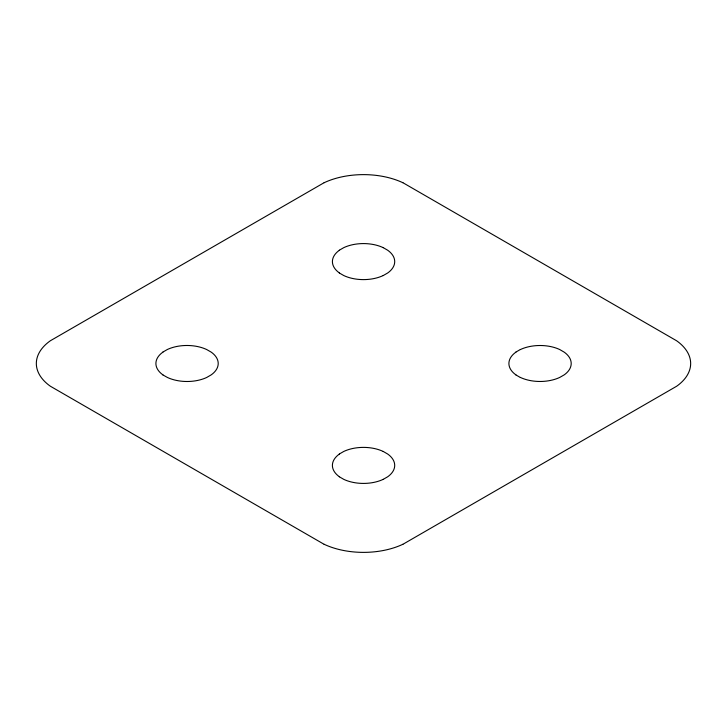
<?xml version="1.0" encoding="UTF-8"?>
<svg xmlns="http://www.w3.org/2000/svg" width="727" height="727" viewBox="0 0 727 727"><rect width="100%" height="100%" fill="white"/><g stroke="black" fill="none" stroke-linecap="round" stroke-linejoin="round"><path stroke-width="1.09" d="M162.793 352.132L167.301 349.523A31.143 17.984 0 0 1 206.741 349.569L211.203 352.132A31.143 17.984 0 0 1 211.194 374.868L206.695 377.477A31.143 17.984 0 0 1 167.374 377.44L162.803 374.868M339.291 250.224L343.807 247.625A31.143 17.984 0 0 1 383.238 247.662M339.3 454.03L343.807 451.431A31.143 17.984 0 0 1 383.229 451.467M515.797 352.132L520.305 349.523M324.115 182.704L50.345 340.763A62.295 35.968 0 0 0 50.372 386.228L324.115 544.305M383.193 275.569L387.709 272.97A31.143 17.984 0 0 0 387.691 250.242L383.193 247.625M383.193 479.375L387.7 476.767A31.143 17.984 0 0 0 387.691 454.039L383.193 451.431M402.885 544.305L676.655 386.237A62.295 35.968 0 0 0 676.628 340.781L402.885 182.695M520.305 377.467L515.797 374.868M339.3 272.97L343.816 275.569A31.143 17.984 0 0 0 383.229 275.533M339.3 476.767L343.807 479.375A31.143 17.984 0 0 0 383.229 479.338M402.858 544.287A62.295 35.968 0 0 1 324.142 544.287M324.142 182.713A62.295 35.968 0 0 1 402.858 182.713M339.418 272.961A31.143 17.984 0 0 1 339.409 250.242M162.921 374.868A31.143 17.984 0 0 1 162.903 352.141M520.368 377.431A31.143 17.984 0 0 0 559.726 377.431L564.197 374.868A31.143 17.984 0 0 0 564.188 352.141L559.69 349.523A31.143 17.984 0 0 0 520.368 349.56M515.906 374.859A31.143 17.984 0 0 1 515.906 352.141M339.409 476.767A31.143 17.984 0 0 1 339.409 454.039"/></g></svg>
